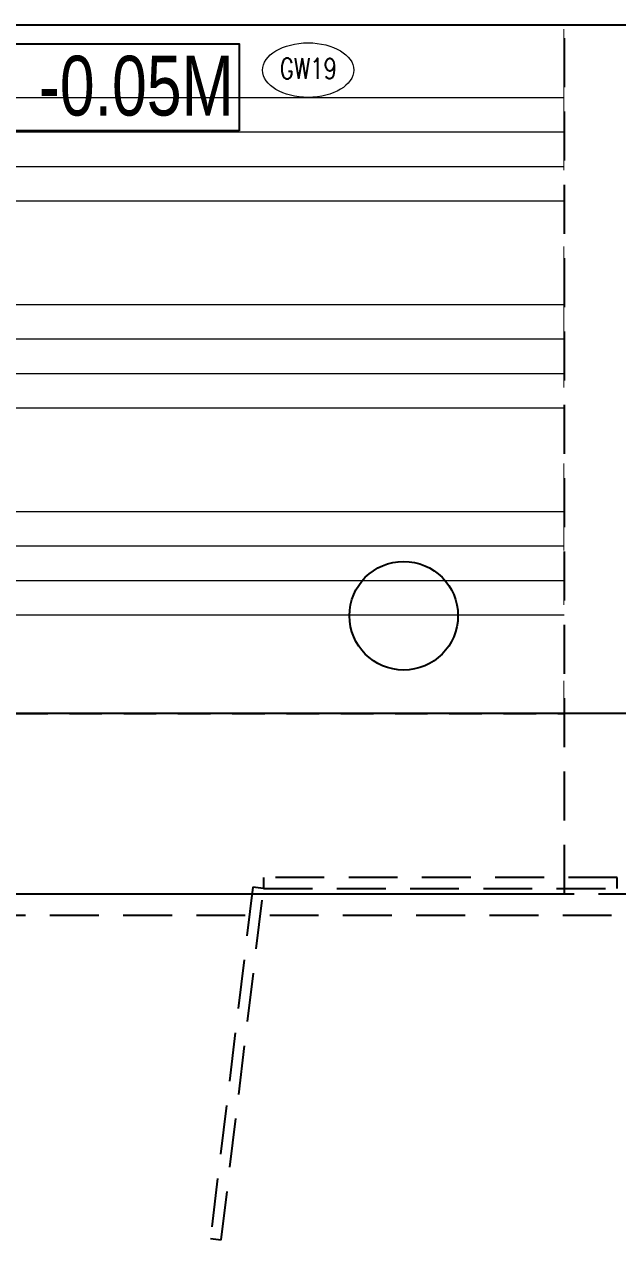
# Model space of a CAD drawing. Header units: metres. Extents: x 42 to 199, y -121 to 268.
# Drawn here: x 102.22 to 104.95, y -74.84 to -69.16 of the extents above; entities that cross this region are included whole.
import ezdxf
from ezdxf.enums import TextEntityAlignment as Align

# ---------------------------------------------------------------- set-up
doc = ezdxf.new("R2010")
doc.units = ezdxf.units.M
doc.header["$LTSCALE"] = 0.3
doc.linetypes.add('HIDDEN', pattern=[0.375, 0.25, -0.125])
doc.layers.get('0').update_dxf_attribs({"color": 8})
for name, color, linetype in [('A-Anno-Symb 1', 8, 'Continuous'), ('A-Cols', 8, 'Continuous'), ('A-ELEVATION 3', 8, 'Continuous'), ('A-Hidden-Above', 8, 'HIDDEN')]:
    doc.layers.add(name, color=color, linetype=linetype)
for name, color, linetype, lineweight in [('A-DOOR TAGS', 8, 'Continuous', 9), ('A-Hatch', 8, 'Continuous', 9), ('DA HOUSE ARCH LAYOUT', 8, 'Continuous', 9)]:
    doc.layers.add(name, color=color, linetype=linetype, lineweight=lineweight)
doc.styles.add('RomanS-Narrow', font='romans.shx', dxfattribs={"width": 0.75})
doc.styles.get("Standard").update_dxf_attribs({"font": 'arial.ttf'})

# ---------------------------------------------------------------- blocks, each defined once
blk = doc.blocks.new('Lvl')
h = blk.add_hatch()
h.set_pattern_fill('ANSI31', color=256, scale=0.1, style=0)
h.set_pattern_definition([(45, (380.198235, 215.844595), (-0.00883883476, 0.00883883476), [])])
h.paths.add_polyline_path([(0, 0.1), (0, 0), (0.1, 0, 0.414214)])
h.paths.add_polyline_path([(0, 0), (-0.1, 0, 0.414214), (0, -0.1)])
for p, q in [((0, 0.15), (0, -0.15)), ((-0.15, 0), (0.15, 0))]:
    blk.add_line(p, q)
blk.add_circle((0, 0), 0.1)
blk = doc.blocks.new('Level legend')
at = {"color": 8}
blk.add_line((0.5127, 0.414), (0.5127, 0.0295), dxfattribs=at)
blk.add_lwpolyline([(1.5525, 0.0295), (0.1282, 0.0295), (0.1282, 0.414), (1.5525, 0.414)], close=True, dxfattribs=at)
at = {"color": 1, "xscale": 1.141501531389003, "yscale": 1.141501531389003, "zscale": 1.141501531389003}
blk.add_blockref('Lvl', (0.3205, 0.2217), dxfattribs=at)
blk.add_attdef('+48.00', text='', height=0.2667).set_placement((1.0699, 0.2347), align=Align.MIDDLE_CENTER)
blk = doc.blocks.new('FK_R_BLR_FINAL FLOOR PLANS_24.09.2020$0$Door Legend-flat-46')
at = {"color": 8, "linetype": 'ByBlock'}
blk.add_ellipse((-0.0021, 0.106), major_axis=(0.21, 0.0004), ratio=0.597277, start_param=-3.141592653589793, end_param=3.141592653589793, dxfattribs=at)
blk = doc.blocks.new('SCREEN')
at = {"layer": 'A-Hidden-Above', "color": 8, "ltscale": 3}
blk.add_lwpolyline([(197.8761, -168.9839), (197.8761, -172.983), (204.6562, -172.9829), (204.6563, -168.983)], dxfattribs=at)
for points in [[(204.9, -172.9082), (203.2705, -172.9082), (203.2705, -172.9582), (204.9, -172.9582)], [(203.2209, -172.9522), (203.0254, -174.5699), (203.0751, -174.5759), (203.2705, -172.9582)], [(192.3261, -172.9831), (217.9362, -172.9831), (218.0362, -173.0832), (192.4261, -173.0832)]]:
    blk.add_lwpolyline(points, close=True, dxfattribs=at)
blk = doc.blocks.new('BEAM LAYOUTS AND DEPTS AS PER SITE')
at = {"layer": 'A-Cols', "color": 8, "ltscale": 0.25}
blk.add_circle((103.9661, -71.878), 0.25, dxfattribs=at)
blk = doc.blocks.new('DA HOUSE ARCH LAYOUT')
at = {"layer": 'A-Hatch', "transparency": 33554534}
h = blk.add_hatch(dxfattribs=at)
h.set_pattern_fill('ANSI34', color=8, scale=0.05, angle=135)
h.set_pattern_definition([(180, (143.66595, 80.5253), (-8e-16, -0.9525), []), (180, (143.5072, 80.684), (-8e-16, -0.9525), []), (180, (143.34845, 80.8428), (-8e-16, -0.9525), []), (180, (143.1897, 81.0015), (-8e-16, -0.9525), [])])
h.paths.add_polyline_path([(-4.77, -11.6999), (19.35, -11.7), (19.35, -23.43), (32.0283, -23.43), (32.2446, -21.83), (30.3908, -21.83), (30.3908, -21.93), (29.9908, -21.93), (29.9906, -14.136), (29.9906, -15.135, -0.255571), (30.2109, -14.7322), (30.2208, -12.5299), (29.9908, -12.5299), (29.9908, -5.7602, -0.509998), (30.5975, -5.2899, 0.131852), (31.3505, -5.5096, 0.414214), (32.6508, -4.2093, 0.414214), (31.3505, -2.909, 0.124697), (30.7314, -3.0659, -0.546787), (29.9908, -2.7299), (29.9908, 0.6871), (32.0248, 0.6871), (32.0248, 1.9651), (19.7004, 1.9651, -0.764694), (19.2402, 2.1101), (16.7403, 2.1102), (16.74, -8.5299), (-0.255, -8.5299), (-0.255, -11.6998)])
at = {"layer": 'A-Hidden-Above', "color": 8, "ltscale": 2}
for p, q in [((10.97, -11.6999), (7.5598, -8.5298)), ((10.97, -8.5302), (7.5601, -11.7))]:
    blk.add_line(p, q, dxfattribs=at)
blk.add_lwpolyline([(0.78, -8.5308), (0.78, -11.7), (7.5601, -11.7), (7.5602, -8.53)], dxfattribs=at)
at = {"layer": 'A-Anno-Symb 1', "color": 8}
ref = blk.add_blockref('Level legend', (4.4471, -9.049), dxfattribs=dict(at, xscale=1.040212785638243, yscale=1.040212785638243, zscale=1.040212785638243))
ref.add_attrib('+90', '-0.05M', dxfattribs={"layer": '0', "height": 0.275, "rotation": 360, "width": 0.75}).set_placement((5.5883, -8.8105), align=Align.MIDDLE_CENTER)
at = {"layer": 'A-DOOR TAGS', "color": 8}
ref = blk.add_blockref('FK_R_BLR_FINAL FLOOR PLANS_24.09.2020$0$Door Legend-flat-46', (6.3818, -8.8449), dxfattribs=at)
ref.add_attrib('D1', 'GW19', dxfattribs={"layer": '0', "height": 0.096, "style": 'RomanS-Narrow', "width": 0.75}).set_placement((6.3807, -8.7318, 0), align=Align.MIDDLE)
at = {"color": 8}
blk.add_wipeout([(7.5601, -11.7), (10.97, -11.6999), (10.9702, -8.53), (7.5598, -8.53)], dxfattribs=at).dxf.layer = 'A-ELEVATION 3'
at = {"layer": 'A-ELEVATION 3', "color": 8}
blk.add_lwpolyline([(20.805, -11.6999), (-0.255, -11.7), (-0.255, -8.53), (16.74, -8.53), (16.7403, 2.1101)], dxfattribs=at)
at = {"layer": 'A-Cols', "color": 8}
blk.add_blockref('BEAM LAYOUTS AND DEPTS AS PER SITE', (-97.1462, 60.628), dxfattribs=at)
at = {"layer": 'A-Hidden-Above', "color": 8, "ltscale": 0.25}
blk.add_blockref('SCREEN', (-197.0961, 160.4531), dxfattribs=at)

msp = doc.modelspace()

# ---------------------------------------------------------------- block references
at = {"layer": 'DA HOUSE ARCH LAYOUT'}
msp.add_blockref('DA HOUSE ARCH LAYOUT', (97.1462, -60.628), dxfattribs=at)

doc.saveas('drawing.dxf')
